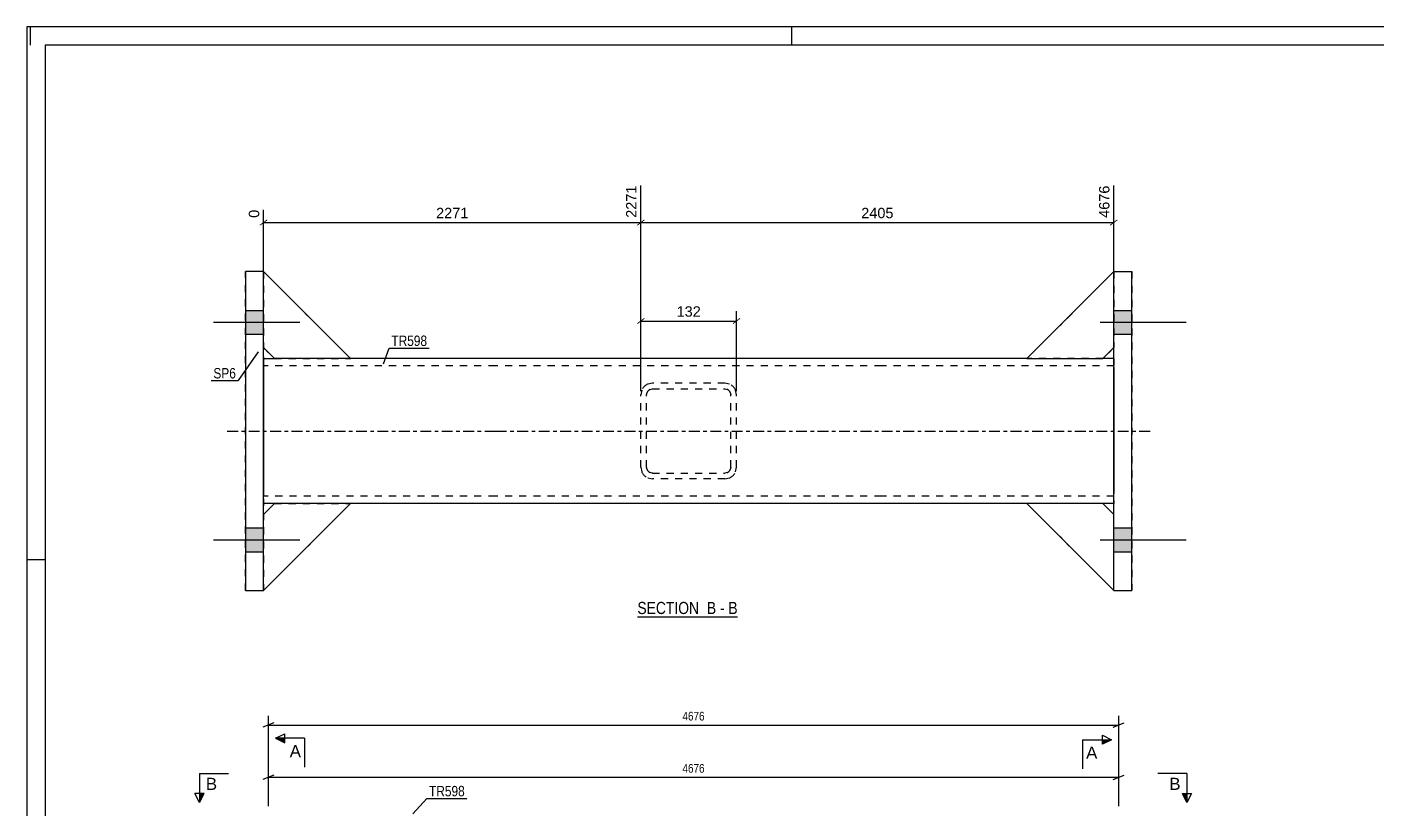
# Model space of a CAD drawing. Header units: millimetres. Extents: x 0 to 841, y 0 to 594.
# Drawn here: x 0 to 372.2, y 378.5 to 594 of the extents above; entities that cross this region are included whole.
import ezdxf

# ---------------------------------------------------------------- set-up
doc = ezdxf.new("R2010")
doc.units = ezdxf.units.MM
doc.linetypes.add('DXK_LINE_DOT2', pattern=[3.9198, 1.9599, -1.9599])
doc.linetypes.add('DXK_LINE_DOT3', pattern=[5.9187, 2.979, -0.9799, 0.9799, -0.9799])
doc.styles.add('Arial', font='ARIAL.TTF', dxfattribs={"height": 0.2})
doc.styles.add('Arial Narrow', font='ARIALN.TTF', dxfattribs={"height": 0.2})

# ---------------------------------------------------------------- blocks, each defined once
blk = doc.blocks.new('Unknown-122566733-1134')
at = {"color": 5, "linetype": 'Continuous'}
for p, q in [((841, 594), (0, 594)), ((0, 594), (0, 0)), ((1, 589), (1, 594)), ((211, 589), (211, 594)), ((836, 589), (5, 589)), ((5, 589), (5, 5)), ((5, 447), (0, 447))]:
    blk.add_line(p, q, dxfattribs=at)
blk = doc.blocks.new('Unknown-122566733-14 - 1249')
at = {"color": 6, "linetype": 'Continuous'}
blk.add_line((168.42, 431.26), (196.07, 431.26), dxfattribs=at)
at = {"color": 0, "linetype": 'Continuous'}
blk.add_wipeout([(186.53, 432.01), (186.53, 435.51), (168.42, 435.51), (168.42, 432.01)], dxfattribs=at)
at = {"color": 7, "linetype": 'Continuous', "style": 'Arial Narrow'}
blk.add_text('SECTION ', height=3.34, dxfattribs=at).set_placement((168.42, 432.01))
at = {"color": 0, "linetype": 'Continuous'}
blk.add_wipeout([(190.14, 432.01), (190.14, 435.51), (187.58, 435.51), (187.58, 432.01)], dxfattribs=at)
blk.add_wipeout([(192.46, 432.01), (192.46, 435.51), (191.19, 435.51), (191.19, 432.01)], dxfattribs=at)
at = {"color": 7, "linetype": 'Continuous', "style": 'Arial Narrow'}
blk.add_text('B', height=3.34, dxfattribs=at).set_placement((187.58, 432.01))
at = {"color": 0, "linetype": 'Continuous'}
blk.add_wipeout([(196.07, 432.01), (196.07, 435.51), (193.51, 435.51), (193.51, 432.01)], dxfattribs=at)
at = {"color": 7, "linetype": 'Continuous', "style": 'Arial Narrow'}
for s, p in [('-', (191.19, 432.01)), ('B', (193.51, 432.01))]:
    blk.add_text(s, height=3.34, dxfattribs=at).set_placement(p)
blk = doc.blocks.new('Part-122566733-1252 - 1249')
at = {"color": 7, "linetype": 'DXK_LINE_DOT2'}
for p, q in [((172.57, 495.71), (171.34, 495.47)), ((192.57, 495.71), (172.57, 495.71)), ((193.79, 495.47), (192.57, 495.71)), ((169.61, 493.74), (169.37, 492.51)), ((169.37, 472.51), (169.37, 492.51)), ((169.37, 492.51), (169.37, 492.51)), ((170.97, 492.51), (171.09, 493.12)), ((170.97, 492.51), (170.97, 492.51)), ((170.97, 472.51), (170.97, 492.51)), ((171.95, 493.99), (172.57, 494.11)), ((172.57, 494.11), (172.57, 494.11)), ((172.57, 494.11), (192.57, 494.11)), ((192.57, 494.11), (192.57, 494.11)), ((192.57, 494.11), (193.18, 493.99)), ((194.04, 493.12), (194.17, 492.51)), ((194.17, 492.51), (194.17, 492.51)), ((194.17, 472.51), (194.17, 492.51)), ((195.77, 492.51), (195.52, 493.74)), ((195.77, 472.51), (195.77, 492.51)), ((195.77, 492.51), (195.77, 492.51)), ((169.37, 472.51), (169.37, 472.51)), ((169.37, 472.51), (169.61, 471.29)), ((170.97, 472.51), (170.97, 472.51)), ((171.09, 471.9), (170.97, 472.51)), ((171.34, 469.55), (172.57, 469.31)), ((172.57, 470.91), (171.95, 471.03)), ((172.57, 470.91), (172.57, 470.91)), ((172.57, 470.91), (192.57, 470.91)), ((192.57, 469.31), (172.57, 469.31)), ((193.18, 471.03), (192.57, 470.91)), ((192.57, 470.91), (192.57, 470.91)), ((192.57, 469.31), (193.79, 469.55)), ((194.17, 472.51), (194.04, 471.9)), ((194.17, 472.51), (194.17, 472.51)), ((195.52, 471.29), (195.77, 472.51)), ((195.77, 472.51), (195.77, 472.51))]:
    blk.add_line(p, q, dxfattribs=at)
for centre, radius, start, end in [((172.57, 492.51), 3.2, 112.5, 157.5), ((192.57, 492.51), 3.2, 22.5, 67.5), ((172.57, 492.51), 1.6, 112.5, 157.5), ((192.57, 492.51), 1.6, 22.5, 67.5), ((172.57, 472.51), 3.2, 202.5, 247.5), ((172.57, 472.51), 1.6, 202.5, 247.5), ((192.57, 472.51), 1.6, 292.5, 337.5), ((192.57, 472.51), 3.2, 292.5, 337.5)]:
    blk.add_arc(centre, radius, start, end, dxfattribs=at)
blk = doc.blocks.new('Part-122566733-1294 - 1249')
at = {"color": 7, "linetype": 'DXK_LINE_DOT2'}
for p, q in [((296.87, 462.51), (275.87, 462.51)), ((275.87, 462.51), (299.87, 438.51)), ((299.87, 459.51), (296.87, 462.51)), ((299.87, 438.51), (299.87, 459.51)), ((299.87, 438.51), (299.87, 459.51))]:
    blk.add_line(p, q, dxfattribs=at)
blk = doc.blocks.new('Part-122566733-1253 - 1249')
at = {"color": 2, "linetype": 'Continuous'}
for p, q in [((299.86, 526.51), (299.86, 526.51)), ((299.86, 526.51), (304.86, 526.51)), ((299.86, 438.51), (299.86, 526.51)), ((304.86, 526.51), (304.86, 526.51)), ((304.86, 438.51), (304.86, 526.51)), ((299.86, 438.51), (304.86, 438.51)), ((304.86, 438.51), (304.86, 438.51))]:
    blk.add_line(p, q, dxfattribs=at)
at = {"color": 7, "linetype": 'DXK_LINE_DOT2'}
for p, q in [((299.86, 438.51), (299.86, 526.51)), ((304.86, 526.51), (304.86, 438.51)), ((304.86, 438.51), (304.86, 438.51))]:
    blk.add_line(p, q, dxfattribs=at)
blk = doc.blocks.new('Bolt-122566733-1320 - 1249')
at = {"linetype": 'Continuous'}
for points in [[(304.86, 509.21), (304.86, 515.81), (299.86, 515.81), (299.86, 509.21)], [(304.86, 509.21), (304.86, 515.81), (299.86, 515.81), (299.86, 509.21)], [(304.86, 449.21), (304.86, 455.81), (299.86, 455.81), (299.86, 449.21)], [(304.86, 449.21), (304.86, 455.81), (299.86, 455.81), (299.86, 449.21)]]:
    blk.add_hatch(color=1, dxfattribs=at).paths.add_polyline_path(points)
at = {"color": 1, "linetype": 'Continuous'}
for p, q in [((299.86, 515.81), (304.86, 515.81)), ((299.86, 515.81), (304.86, 515.81)), ((296.06, 512.51), (319.86, 512.51)), ((296.06, 512.51), (319.86, 512.51)), ((299.86, 509.21), (304.86, 509.21)), ((299.86, 509.21), (304.86, 509.21)), ((299.86, 455.81), (304.86, 455.81)), ((299.86, 455.81), (304.86, 455.81)), ((296.06, 452.51), (319.86, 452.51)), ((296.06, 452.51), (319.86, 452.51)), ((299.86, 449.21), (304.86, 449.21)), ((299.86, 449.21), (304.86, 449.21))]:
    blk.add_line(p, q, dxfattribs=at)
blk = doc.blocks.new('Part-122566733-1271 - 1249')
at = {"color": 2, "linetype": 'Continuous'}
for p, q in [((60.27, 526.51), (60.27, 526.51)), ((65.27, 526.51), (60.27, 526.51)), ((60.27, 526.51), (60.27, 438.51)), ((65.27, 526.51), (65.27, 526.51)), ((65.27, 438.51), (65.27, 526.51)), ((60.27, 438.51), (60.27, 438.51)), ((60.27, 438.51), (65.27, 438.51)), ((65.27, 438.51), (65.27, 438.51))]:
    blk.add_line(p, q, dxfattribs=at)
at = {"color": 7, "linetype": 'DXK_LINE_DOT2'}
for p, q in [((60.27, 438.51), (60.27, 526.51)), ((65.27, 526.51), (65.27, 438.51))]:
    blk.add_line(p, q, dxfattribs=at)
blk = doc.blocks.new('Part-122566733-1292 - 1249')
at = {"color": 7, "linetype": 'DXK_LINE_DOT2'}
for p, q in [((296.86, 462.51), (275.86, 462.51)), ((275.86, 462.51), (299.86, 438.51)), ((299.86, 459.51), (296.86, 462.51)), ((299.86, 438.51), (299.86, 459.51)), ((299.86, 438.51), (299.86, 459.51))]:
    blk.add_line(p, q, dxfattribs=at)
blk = doc.blocks.new('Part-122566733-1293 - 1249')
at = {"color": 2, "linetype": 'Continuous'}
for p, q in [((296.86, 462.51), (275.86, 462.51)), ((299.86, 438.51), (275.86, 462.51)), ((299.86, 459.51), (296.86, 462.51))]:
    blk.add_line(p, q, dxfattribs=at)
at = {"color": 7, "linetype": 'DXK_LINE_DOT2'}
for p, q in [((299.86, 459.51), (299.86, 459.51)), ((299.86, 438.51), (299.86, 459.51)), ((299.86, 459.51), (299.86, 459.51)), ((299.86, 438.51), (299.86, 459.51)), ((299.86, 438.51), (299.86, 438.51)), ((299.86, 438.51), (299.86, 438.51))]:
    blk.add_line(p, q, dxfattribs=at)
blk = doc.blocks.new('Part-122566733-1295 - 1249')
at = {"color": 7, "linetype": 'DXK_LINE_DOT2'}
for p, q in [((275.86, 502.51), (299.86, 526.51)), ((299.86, 526.51), (299.86, 505.51)), ((299.86, 505.51), (299.86, 526.51)), ((296.86, 502.51), (275.86, 502.51)), ((299.86, 505.51), (296.86, 502.51))]:
    blk.add_line(p, q, dxfattribs=at)
blk = doc.blocks.new('Part-122566733-1296 - 1249')
at = {"color": 2, "linetype": 'Continuous'}
for p, q in [((275.86, 502.51), (299.86, 526.51)), ((275.86, 502.51), (296.86, 502.51)), ((296.86, 502.51), (299.86, 505.51)), ((296.86, 502.51), (296.86, 502.51))]:
    blk.add_line(p, q, dxfattribs=at)
at = {"color": 7, "linetype": 'DXK_LINE_DOT2'}
for p, q in [((299.86, 526.51), (299.86, 526.51)), ((299.86, 526.51), (299.86, 505.51)), ((299.86, 526.51), (299.86, 505.51)), ((299.86, 505.51), (299.86, 505.51))]:
    blk.add_line(p, q, dxfattribs=at)
blk = doc.blocks.new('Part-122566733-1297 - 1249')
at = {"color": 7, "linetype": 'DXK_LINE_DOT2'}
for p, q in [((275.87, 502.51), (299.87, 526.51)), ((299.87, 526.51), (299.87, 505.51)), ((299.87, 505.51), (299.87, 526.51)), ((296.87, 502.51), (275.87, 502.51)), ((299.87, 505.51), (296.87, 502.51))]:
    blk.add_line(p, q, dxfattribs=at)
blk = doc.blocks.new('Part-122566733-1298 - 1249')
at = {"color": 7, "linetype": 'DXK_LINE_DOT2'}
for p, q in [((65.27, 459.51), (68.27, 462.51)), ((89.27, 462.51), (65.27, 438.51)), ((68.27, 462.51), (89.27, 462.51)), ((65.27, 438.51), (65.27, 459.51)), ((65.27, 438.51), (65.27, 459.51))]:
    blk.add_line(p, q, dxfattribs=at)
blk = doc.blocks.new('Part-122566733-1299 - 1249')
at = {"color": 2, "linetype": 'Continuous'}
for p, q in [((89.27, 462.51), (65.27, 438.51)), ((65.27, 459.51), (68.27, 462.51)), ((68.27, 462.51), (68.27, 462.51)), ((89.27, 462.51), (68.27, 462.51)), ((89.27, 462.51), (89.27, 462.51))]:
    blk.add_line(p, q, dxfattribs=at)
at = {"color": 7, "linetype": 'DXK_LINE_DOT2'}
for p, q in [((89.27, 462.51), (89.27, 462.51)), ((89.27, 462.51), (89.27, 462.51)), ((65.27, 438.51), (65.27, 459.51)), ((65.27, 438.51), (65.27, 459.51))]:
    blk.add_line(p, q, dxfattribs=at)
blk = doc.blocks.new('Part-122566733-1300 - 1249')
at = {"color": 7, "linetype": 'DXK_LINE_DOT2'}
for p, q in [((65.27, 459.51), (68.27, 462.51)), ((89.27, 462.51), (65.27, 438.51)), ((68.27, 462.51), (89.27, 462.51)), ((65.27, 438.51), (65.27, 459.51)), ((65.27, 438.51), (65.27, 459.51))]:
    blk.add_line(p, q, dxfattribs=at)
blk = doc.blocks.new('Part-122566733-1301 - 1249')
at = {"color": 7, "linetype": 'DXK_LINE_DOT2'}
for p, q in [((89.27, 502.51), (65.27, 526.51)), ((65.27, 505.51), (65.27, 526.51)), ((65.27, 505.51), (65.27, 526.51)), ((65.27, 505.51), (68.27, 502.51)), ((68.27, 502.51), (89.27, 502.51))]:
    blk.add_line(p, q, dxfattribs=at)
blk = doc.blocks.new('Part-122566733-1302 - 1249')
at = {"color": 2, "linetype": 'Continuous'}
for p, q in [((89.27, 502.51), (65.27, 526.51)), ((65.27, 505.51), (68.27, 502.51)), ((89.27, 502.51), (68.27, 502.51))]:
    blk.add_line(p, q, dxfattribs=at)
at = {"color": 7, "linetype": 'DXK_LINE_DOT2'}
for p, q in [((65.27, 526.51), (65.27, 505.51)), ((65.27, 505.51), (65.27, 526.51))]:
    blk.add_line(p, q, dxfattribs=at)
blk = doc.blocks.new('Part-122566733-1303 - 1249')
at = {"color": 7, "linetype": 'DXK_LINE_DOT2'}
for p, q in [((89.27, 502.51), (65.27, 526.51)), ((65.27, 505.51), (65.27, 526.51)), ((65.27, 505.51), (65.27, 526.51)), ((65.27, 505.51), (68.27, 502.51)), ((68.27, 502.51), (89.27, 502.51))]:
    blk.add_line(p, q, dxfattribs=at)
blk = doc.blocks.new('Part-122566733-1318 - 1249')
at = {"color": 2, "linetype": 'Continuous'}
for p, q in [((65.27, 502.51), (68.27, 502.51)), ((129.27, 502.51), (89.27, 502.51)), ((235.77, 502.51), (129.37, 502.51)), ((275.86, 502.51), (235.87, 502.51)), ((299.86, 502.51), (296.86, 502.51)), ((65.27, 498.51), (65.27, 466.51)), ((299.86, 498.51), (299.86, 466.51)), ((68.27, 462.51), (65.27, 462.51)), ((129.27, 462.51), (89.27, 462.51)), ((235.77, 462.51), (129.37, 462.51)), ((275.86, 462.51), (235.87, 462.51)), ((299.86, 462.51), (296.86, 462.51))]:
    blk.add_line(p, q, dxfattribs=at)
at = {"color": 7, "linetype": 'DXK_LINE_DOT2'}
for p, q in [((65.27, 502.51), (65.27, 462.51)), ((65.27, 502.51), (65.27, 502.51)), ((65.27, 502.51), (65.27, 498.51)), ((89.27, 502.51), (68.27, 502.51)), ((296.86, 502.51), (275.86, 502.51)), ((299.86, 502.51), (299.86, 502.51)), ((299.86, 502.51), (299.86, 462.51)), ((299.86, 502.51), (299.86, 502.51)), ((299.86, 502.51), (299.86, 498.51)), ((65.27, 500.51), (65.27, 500.51)), ((65.27, 500.51), (65.27, 464.51)), ((129.27, 500.51), (65.27, 500.51)), ((235.77, 500.51), (129.37, 500.51)), ((299.86, 500.51), (235.87, 500.51)), ((299.86, 500.04), (299.86, 498.51)), ((65.27, 464.98), (65.27, 466.51)), ((299.86, 462.51), (299.86, 466.51)), ((299.86, 464.66), (299.86, 466.51)), ((65.27, 462.82), (65.27, 464.98)), ((65.27, 464.51), (65.27, 464.51)), ((129.27, 464.51), (65.27, 464.51)), ((65.27, 462.51), (65.27, 462.82)), ((65.27, 462.51), (65.27, 462.51)), ((89.27, 462.51), (68.27, 462.51)), ((235.77, 464.51), (129.37, 464.51)), ((299.86, 464.51), (235.87, 464.51)), ((296.86, 462.51), (275.86, 462.51)), ((299.86, 464.51), (299.86, 464.66)), ((299.86, 462.51), (299.86, 462.51)), ((299.86, 462.51), (299.86, 462.51))]:
    blk.add_line(p, q, dxfattribs=at)
at = {"color": 7, "linetype": 'DXK_LINE_DOT3'}
for p, q in [((55.27, 482.51), (129.27, 482.51)), ((129.37, 482.51), (235.77, 482.51)), ((235.87, 482.51), (309.86, 482.51))]:
    blk.add_line(p, q, dxfattribs=at)
blk = doc.blocks.new('Bolt-122566733-1323 - 1249')
at = {"linetype": 'Continuous'}
for points in [[(65.27, 509.21), (65.27, 515.81), (60.27, 515.81), (60.27, 509.21)], [(65.27, 509.21), (65.27, 515.81), (60.27, 515.81), (60.27, 509.21)], [(65.27, 449.21), (65.27, 455.81), (60.27, 455.81), (60.27, 449.21)], [(65.27, 449.21), (65.27, 455.81), (60.27, 455.81), (60.27, 449.21)]]:
    blk.add_hatch(color=1, dxfattribs=at).paths.add_polyline_path(points)
at = {"color": 1, "linetype": 'Continuous'}
for p, q in [((60.27, 515.81), (65.27, 515.81)), ((60.27, 515.81), (65.27, 515.81)), ((51.47, 512.51), (75.27, 512.51)), ((51.47, 512.51), (75.27, 512.51)), ((60.27, 509.21), (65.27, 509.21)), ((60.27, 509.21), (65.27, 509.21)), ((60.27, 455.81), (65.27, 455.81)), ((60.27, 455.81), (65.27, 455.81)), ((51.47, 452.51), (75.27, 452.51)), ((51.47, 452.51), (75.27, 452.51)), ((60.27, 449.21), (65.27, 449.21)), ((60.27, 449.21), (65.27, 449.21))]:
    blk.add_line(p, q, dxfattribs=at)
blk = doc.blocks.new('StraightDimension-122566733-2980 - 2769')
at = {"color": 7, "linetype": 'Continuous'}
for p, q in [((66.6, 378.98), (66.6, 403.88)), ((301.21, 378.98), (301.21, 403.88)), ((68.1, 401.98), (65.1, 400.78)), ((66.6, 401.38), (301.21, 401.38)), ((299.71, 400.78), (302.71, 401.98))]:
    blk.add_line(p, q, dxfattribs=at)
at = {"color": 0}
blk.add_wipeout([(187.46, 402.13), (187.46, 405.63), (180.36, 405.63), (180.36, 402.13)], dxfattribs=at)
at = {"color": 3, "style": 'Arial Narrow'}
blk.add_text('4676', height=2.386, dxfattribs=at).set_placement((180.86, 402.63))
blk = doc.blocks.new('StraightDimension-122566733-3956 - 2769')
at = {"color": 7, "linetype": 'Continuous'}
for p, q in [((68.1, 387.58), (65.1, 386.38)), ((66.6, 378.98), (66.6, 389.48)), ((299.71, 386.38), (302.71, 387.58)), ((301.21, 378.98), (301.21, 389.48)), ((66.6, 386.98), (301.21, 386.98))]:
    blk.add_line(p, q, dxfattribs=at)
at = {"color": 0}
blk.add_wipeout([(187.46, 387.73), (187.46, 391.23), (180.36, 391.23), (180.36, 387.73)], dxfattribs=at)
at = {"color": 3, "style": 'Arial Narrow'}
blk.add_text('4676', height=2.386, dxfattribs=at).set_placement((180.86, 388.23))
blk = doc.blocks.new('StraightDimension-122566733-4738 - 1249')
at = {"linetype": 'Continuous'}
for points in [[(168.47, 539.21), (168.27, 539.36), (170.27, 540.86), (170.47, 540.71)], [(300.76, 540.86), (300.96, 540.71), (298.96, 539.21), (298.76, 539.36)]]:
    blk.add_hatch(color=7, dxfattribs=at).paths.add_polyline_path(points)
at = {"color": 7, "linetype": 'Continuous'}
for p, q in [((169.37, 493.51), (169.37, 550.23)), ((299.86, 503.51), (299.86, 550.23)), ((169.37, 540.03), (299.86, 540.03))]:
    blk.add_line(p, q, dxfattribs=at)
at = {"color": 0, "linetype": 'Continuous'}
blk.add_wipeout([(299.26, 550.83), (295.06, 550.83), (295.06, 540.73), (299.26, 540.73)], dxfattribs=at)
at = {"color": 0}
blk.add_wipeout([(239.66, 540.63), (239.66, 544.83), (229.57, 544.83), (229.57, 540.63)], dxfattribs=at)
at = {"color": 3, "linetype": 'Continuous', "style": 'Arial'}
blk.add_text('4676', height=2.865, rotation=90.0002, dxfattribs=at).set_placement((298.66, 541.33))
at = {"color": 3, "style": 'Arial'}
blk.add_text('2405', height=2.865, dxfattribs=at).set_placement((230.17, 541.23))
blk = doc.blocks.new('StraightDimension-122566733-4739 - 1249')
at = {"linetype": 'Continuous'}
for points in [[(64.37, 539.21), (64.17, 539.36), (66.17, 540.86), (66.37, 540.71)], [(170.27, 540.86), (170.47, 540.71), (168.47, 539.21), (168.27, 539.36)]]:
    blk.add_hatch(color=7, dxfattribs=at).paths.add_polyline_path(points)
at = {"color": 7, "linetype": 'Continuous'}
for p, q in [((169.37, 493.51), (169.37, 550.23)), ((65.27, 503.51), (65.27, 543.56)), ((65.27, 540.03), (169.37, 540.03))]:
    blk.add_line(p, q, dxfattribs=at)
at = {"color": 0, "linetype": 'Continuous'}
for points in [[(168.77, 550.83), (164.57, 550.83), (164.57, 540.73), (168.77, 540.73)], [(64.67, 544.16), (60.47, 544.16), (60.47, 540.73), (64.67, 540.73)]]:
    blk.add_wipeout(points, dxfattribs=at)
at = {"color": 0}
blk.add_wipeout([(122.36, 540.63), (122.36, 544.83), (112.27, 544.83), (112.27, 540.63)], dxfattribs=at)
at = {"color": 3, "linetype": 'Continuous', "style": 'Arial'}
for s, height, p in [('2271', 2.865, (168.17, 541.33)), ('0', 2.87, (64.07, 541.33))]:
    blk.add_text(s, height=height, rotation=90.0002, dxfattribs=at).set_placement(p)
at = {"color": 3, "style": 'Arial'}
blk.add_text('2271', height=2.865, dxfattribs=at).set_placement((112.87, 541.23))
blk = doc.blocks.new('StraightDimension-122566733-4799 - 1249')
at = {"linetype": 'Continuous'}
for points in [[(168.47, 512.04), (168.27, 512.19), (170.27, 513.69), (170.47, 513.54)], [(196.67, 513.69), (196.87, 513.54), (194.87, 512.04), (194.67, 512.19)]]:
    blk.add_hatch(color=7, dxfattribs=at).paths.add_polyline_path(points)
at = {"color": 7, "linetype": 'Continuous'}
for p, q in [((169.37, 493.51), (169.37, 515.56)), ((195.77, 493.51), (195.77, 515.56)), ((169.37, 512.86), (195.77, 512.86))]:
    blk.add_line(p, q, dxfattribs=at)
at = {"color": 0}
blk.add_wipeout([(186.5, 513.46), (186.5, 517.66), (178.63, 517.66), (178.63, 513.46)], dxfattribs=at)
at = {"color": 3, "style": 'Arial'}
blk.add_text('132', height=2.865, dxfattribs=at).set_placement((179.23, 514.06))
blk = doc.blocks.new('Mark-122566733-2776 - 2769')
at = {"color": 0}
blk.add_wipeout([(120.8, 381.71), (120.8, 384.71), (110.93, 384.71), (110.93, 381.71)], dxfattribs=at)
blk.add_wipeout([(120.8, 381.71), (120.8, 384.71), (110.93, 384.71), (110.93, 381.71)], dxfattribs=at)
at = {"color": 30, "linetype": 'Continuous'}
for p, q in [((106.47, 376.87), (110.33, 381.11)), ((110.33, 381.11), (121.4, 381.11))]:
    blk.add_line(p, q, dxfattribs=at)
at = {"color": 3, "style": 'Arial Narrow'}
blk.add_text('TR598', height=2.863, dxfattribs=at).set_placement((110.93, 381.71))
blk = doc.blocks.new('SectionMark-122566733-3154 - 2769')
at = {"color": 0, "linetype": 'Continuous'}
for points in [[(295.33, 392.08), (295.33, 395.58), (292.22, 395.58), (292.22, 392.08)], [(295.33, 120.93), (295.33, 124.43), (292.22, 124.43), (292.22, 120.93)]]:
    blk.add_wipeout(points, dxfattribs=at)
at = {"linetype": 'Continuous'}
for points in [[(296.72, 396.08), (296.72, 397.33), (299.22, 397.33)], [(296.72, 119.18), (296.72, 120.43), (299.22, 119.18)]]:
    blk.add_hatch(color=6, dxfattribs=at).paths.add_polyline_path(points)
at = {"color": 6, "linetype": 'Continuous'}
for p, q in [((296.72, 396.08), (296.72, 398.58)), ((296.72, 398.58), (299.22, 397.33)), ((291.22, 397.33), (291.22, 389.33)), ((291.22, 397.33), (299.22, 397.33)), ((299.22, 397.33), (296.72, 396.08)), ((291.22, 119.18), (291.22, 127.18)), ((291.22, 119.18), (299.22, 119.18)), ((299.22, 119.18), (296.72, 120.43)), ((296.72, 120.43), (296.72, 117.93)), ((299.22, 119.18), (296.72, 117.93))]:
    blk.add_line(p, q, dxfattribs=at)
at = {"color": 3, "linetype": 'Continuous', "style": 'Arial'}
for p in [(292.22, 392.08), (292.22, 120.93)]:
    blk.add_text('A', height=3.34, dxfattribs=at).set_placement(p)
blk = doc.blocks.new('SectionMark-122566733-3152 - 2769')
at = {"color": 0, "linetype": 'Continuous'}
for points in [[(75.6, 392.49), (75.6, 395.99), (72.49, 395.99), (72.49, 392.49)], [(75.6, 124.21), (75.6, 127.71), (72.49, 127.71), (72.49, 124.21)]]:
    blk.add_wipeout(points, dxfattribs=at)
at = {"linetype": 'Continuous'}
for points in [[(71.1, 397.74), (71.1, 396.49), (68.6, 397.74)], [(71.1, 123.71), (71.1, 122.46), (68.6, 122.46)]]:
    blk.add_hatch(color=6, dxfattribs=at).paths.add_polyline_path(points)
at = {"color": 6, "linetype": 'Continuous'}
for p, q in [((68.6, 397.74), (71.1, 398.99)), ((71.1, 396.49), (71.1, 398.99)), ((76.6, 397.74), (68.6, 397.74)), ((68.6, 397.74), (71.1, 396.49)), ((76.6, 397.74), (76.6, 389.74)), ((76.6, 122.46), (76.6, 130.46)), ((68.6, 122.46), (71.1, 123.71)), ((71.1, 123.71), (71.1, 121.21)), ((76.6, 122.46), (68.6, 122.46)), ((71.1, 121.21), (68.6, 122.46))]:
    blk.add_line(p, q, dxfattribs=at)
at = {"color": 3, "linetype": 'Continuous', "style": 'Arial'}
for p in [(72.49, 392.49), (72.49, 124.21)]:
    blk.add_text('A', height=3.34, dxfattribs=at).set_placement(p)
blk = doc.blocks.new('SectionMark-122566733-3156 - 2769')
at = {"color": 0, "linetype": 'Continuous'}
for points in [[(52.46, 383.48), (52.46, 386.98), (49.35, 386.98), (49.35, 383.48)], [(318.28, 383.48), (318.28, 386.98), (315.17, 386.98), (315.17, 383.48)]]:
    blk.add_wipeout(points, dxfattribs=at)
at = {"linetype": 'Continuous'}
for points in [[(47.6, 382.48), (48.85, 382.48), (47.6, 379.98)], [(318.78, 382.48), (320.03, 382.48), (320.03, 379.98)]]:
    blk.add_hatch(color=6, dxfattribs=at).paths.add_polyline_path(points)
at = {"color": 6, "linetype": 'Continuous'}
for p, q in [((47.6, 387.98), (55.6, 387.98)), ((47.6, 387.98), (47.6, 379.98)), ((320.03, 387.98), (312.03, 387.98)), ((320.03, 387.98), (320.03, 379.98)), ((47.6, 379.98), (46.35, 382.48)), ((48.85, 382.48), (46.35, 382.48)), ((47.6, 379.98), (48.85, 382.48)), ((318.78, 382.48), (321.28, 382.48)), ((320.03, 379.98), (318.78, 382.48)), ((321.28, 382.48), (320.03, 379.98))]:
    blk.add_line(p, q, dxfattribs=at)
at = {"color": 3, "linetype": 'Continuous', "style": 'Arial'}
for p in [(49.35, 383.48), (315.17, 383.48)]:
    blk.add_text('B', height=3.34, dxfattribs=at).set_placement(p)
blk = doc.blocks.new('Mark-122566733-1266 - 1249')
at = {"color": 0}
blk.add_wipeout([(57.64, 497.02), (57.64, 500.02), (51.43, 500.02), (51.43, 497.02)], dxfattribs=at)
blk.add_wipeout([(57.64, 497.02), (57.64, 500.02), (51.43, 500.02), (51.43, 497.02)], dxfattribs=at)
at = {"color": 30, "linetype": 'Continuous'}
for p in [(63.75, 504.34), (50.83, 496.42)]:
    blk.add_line(p, (58.24, 496.42), dxfattribs=at)
at = {"color": 3, "style": 'Arial Narrow'}
blk.add_text('SP6', height=2.863, dxfattribs=at).set_placement((51.43, 497.02))
blk = doc.blocks.new('Mark-122566733-1314 - 1249')
at = {"color": 0}
blk.add_wipeout([(110.4, 505.98), (110.4, 508.98), (100.54, 508.98), (100.54, 505.98)], dxfattribs=at)
blk.add_wipeout([(110.4, 505.98), (110.4, 508.98), (100.54, 508.98), (100.54, 505.98)], dxfattribs=at)
at = {"color": 30, "linetype": 'Continuous'}
for p, q in [((98.35, 501.05), (99.94, 505.38)), ((99.94, 505.38), (111, 505.38))]:
    blk.add_line(p, q, dxfattribs=at)
at = {"color": 3, "style": 'Arial Narrow'}
blk.add_text('TR598', height=2.863, dxfattribs=at).set_placement((100.54, 505.98))

msp = doc.modelspace()

# ---------------------------------------------------------------- block references
for name in ['Unknown-122566733-1134', 'Part-122566733-1271 - 1249', 'Part-122566733-1301 - 1249', 'Part-122566733-1302 - 1249', 'Part-122566733-1303 - 1249', 'Part-122566733-1295 - 1249', 'Part-122566733-1296 - 1249', 'Part-122566733-1297 - 1249', 'Part-122566733-1253 - 1249', 'Bolt-122566733-1323 - 1249', 'Bolt-122566733-1320 - 1249', 'Part-122566733-1318 - 1249', 'Part-122566733-1252 - 1249', 'Part-122566733-1298 - 1249', 'Part-122566733-1299 - 1249', 'Part-122566733-1300 - 1249', 'Part-122566733-1292 - 1249', 'Part-122566733-1293 - 1249', 'Part-122566733-1294 - 1249']:
    msp.add_blockref(name, (0, 0))

# ---------------------------------------------------------------- next in the draw order: block references
for name in ['StraightDimension-122566733-4738 - 1249', 'Unknown-122566733-14 - 1249', 'StraightDimension-122566733-2980 - 2769']:
    msp.add_blockref(name, (0, 0))

# ---------------------------------------------------------------- next in the draw order: block references
for name in ['StraightDimension-122566733-4739 - 1249', 'StraightDimension-122566733-3956 - 2769']:
    msp.add_blockref(name, (0, 0))

# ---------------------------------------------------------------- next in the draw order: block references
for name in ['StraightDimension-122566733-4799 - 1249', 'Mark-122566733-1314 - 1249', 'Mark-122566733-1266 - 1249', 'SectionMark-122566733-3152 - 2769', 'SectionMark-122566733-3154 - 2769', 'Mark-122566733-2776 - 2769']:
    msp.add_blockref(name, (0, 0))

# ---------------------------------------------------------------- next in the draw order: block references
msp.add_blockref('SectionMark-122566733-3156 - 2769', (0, 0))

doc.saveas('drawing.dxf')
